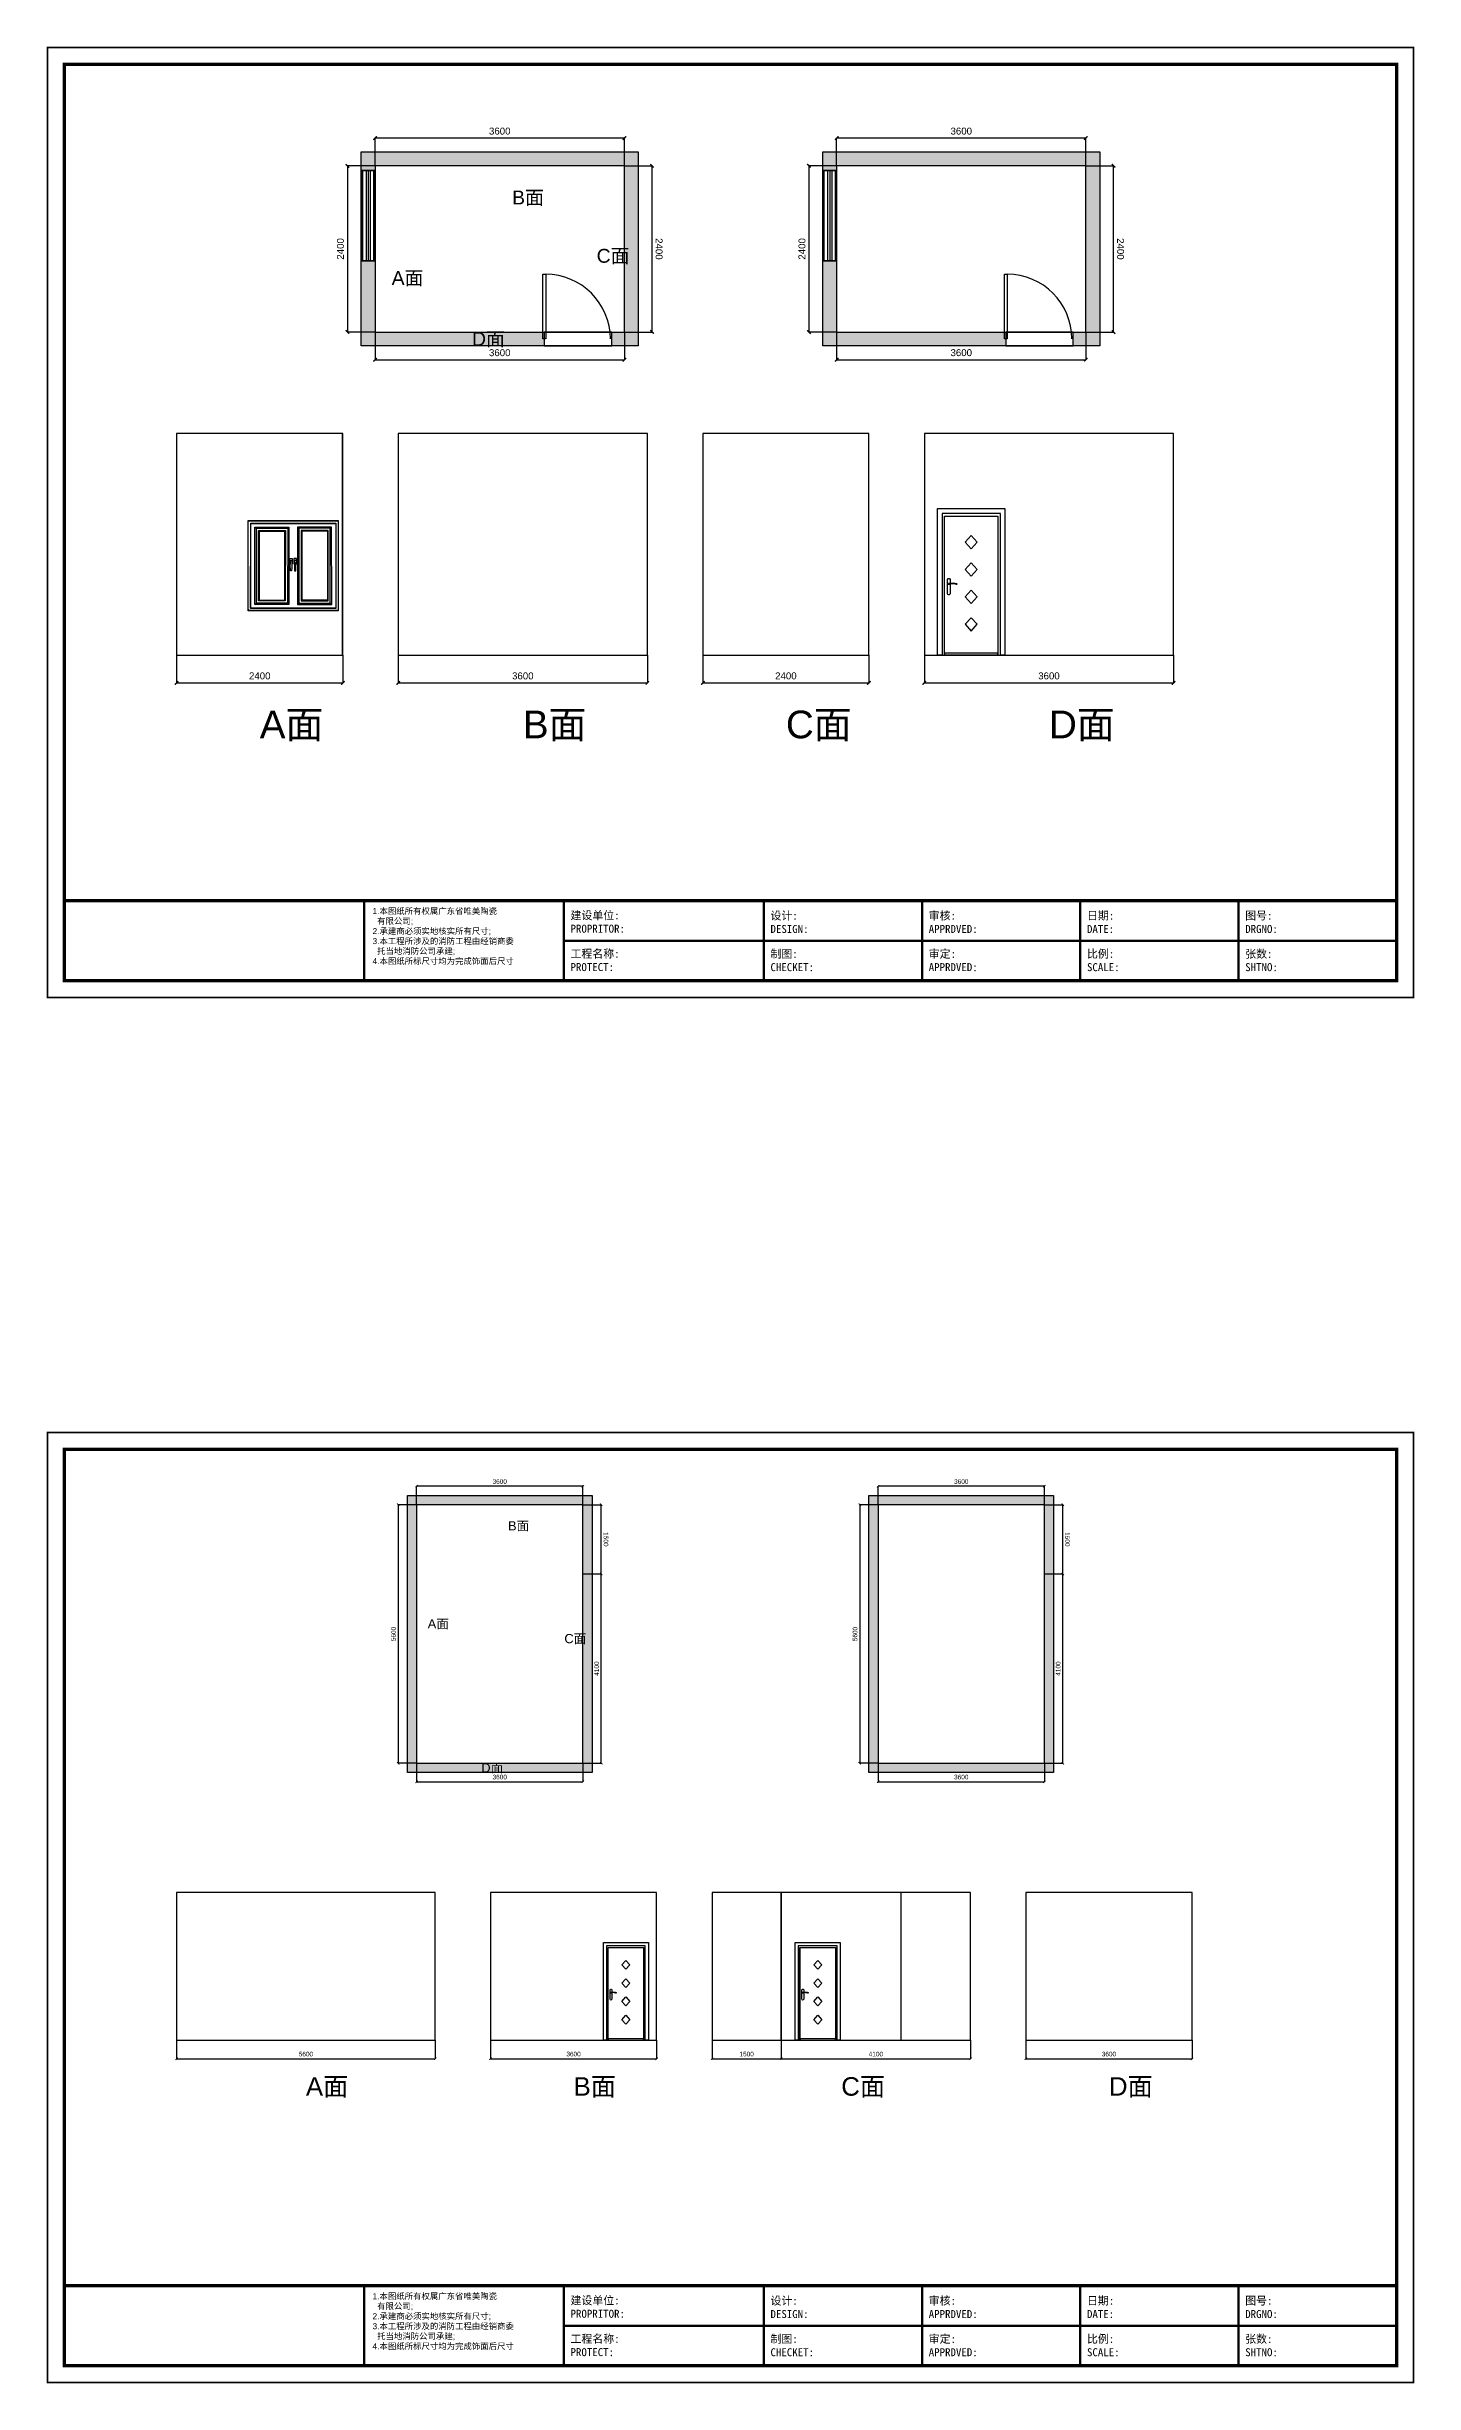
# Model space of a CAD drawing. Header units: inches. Extents: x -9450 to 207408, y -100115 to 6682.
# Drawn here: x -7408 to 7408, y -70115 to -44811 of the extents above; entities that cross this region are included whole.
import ezdxf

# ---------------------------------------------------------------- set-up
doc = ezdxf.new("R2010")
doc.units = ezdxf.units.IN
doc.header["$MEASUREMENT"] = 0
for name, color, linetype in [('A.     05 建筑窗', 5, 'Continuous'), ('hole', 5, 'Continuous'), ('LAYER2', 2, 'Continuous'), ('tag', 1, 'Continuous'), ('字体及标识', 7, 'Continuous')]:
    doc.layers.add(name, color=color, linetype=linetype)
doc.layers.add('图纸外框', color=7, linetype='Continuous', lineweight=80)
doc.styles.get("Standard").update_dxf_attribs({"font": 'arial.ttf'})
doc.dimstyles.new('DimStyle', dxfattribs={"dimtxt": 100, "dimasz": 50, "dimexe": 0.18, "dimexo": 0.0625, "dimgap": 50, "dimtad": 1, "dimdec": 0, "dimzin": 0, "dimdsep": 46, "dimtxsty": 'Standard', "dimblk": 'ARCHTICK', "dimcen": 0.09, "dimadec": 0, "dimazin": 0, "dimtfac": 1, "dimtdec": 4, "dimtofl": 0, "dimtmove": 0, "dimatfit": 3, "dimfxl": 1, "dimtolj": 1, "dimtzin": 0, "dimarcsym": 0})

# ---------------------------------------------------------------- blocks, each defined once
blk = doc.blocks.new('图框658')
at = {"color": 0}
for p, q in [((-3849, -8782), (-3849, -9622)), ((-1749, -8782), (-1749, -9622)), ((350, -8782), (350, -9622)), ((2012, -8782), (2012, -9622)), ((3674, -8782), (3674, -9622)), ((5336, -8782), (5336, -9622)), ((-1749, -9202), (6998, -9202))]:
    blk.add_line(p, q, dxfattribs=at)
for points in [[(-7173, 175, 17.5, 17.5, 0), (-7173, -9797, 17.5, 17.5, 0), (7173, -9797, 17.5, 17.5, 0), (7173, 175, 17.5, 17.5, 0)], [(-6998, 0, 35, 35, 0), (-6998, -9622, 35, 35, 0), (6998, -9622, 35, 35, 0), (6998, 0, 35, 35, 0)]]:
    blk.add_lwpolyline(points, format="xyseb", close=True, dxfattribs=at)
blk.add_lwpolyline([(-6998, -8782, 35, 35, 0), (6998, -8782, 35, 35, 0)], format="xyseb", dxfattribs=at)
at = {"color": 0, "char_height": 84, "width": 3278.69, "attachment_point": 1}
for s, insert in [('\\fsimsun|b0|i0|c134|p2;\\H1x;建设单位:\\PPROPRITOR:', (-1680, -8894)), ('\\fsimsun|b0|i0|c134|p2;设计:  \\PDESIGN:', (420, -8897)), ('{\\fSimSun|b0|i0|c134|p2;审核:\\PAPPRDVED:}', (2082, -8897)), ('\\fsimsun|b0|i0|c134|p2;日期: \\PDATE:', (3744, -8897)), ('\\fsimsun|b0|i0|c134|p2;图号:  \\PDRGNO:', (5406, -8897)), ('\\fsimsun|b0|i0|c134|p2;工程名称:\\PPROTECT:', (-1680, -9297)), ('\\fsimsun|b0|i0|c134|p2;制图:  \\PCHECKET:', (420, -9298)), ('{\\fSimSun|b0|i0|c134|p2;审定:\\PAPPRDVED:}', (2082, -9298)), ('{\\fSimSun|b0|i0|c134|p2;比例:\\PSCALE:}', (3744, -9298)), ('{\\fSimSun|b0|i0|c134|p2;张数:\\PSHTNO:}', (5406, -9298))]:
    blk.add_mtext(s, dxfattribs=dict(at, insert=insert))
at = {"layer": '字体及标识', "color": 255, "insert": (-3760, -8860), "char_height": 63, "width": 2000, "attachment_point": 1}
blk.add_mtext('1.本图纸所有权属广东省唯美陶瓷^J  有限公司;^J2.承建商必须实地核实所有尺寸;^J3.本工程所涉及的消防工程由经销商委^J  托当地消防公司承建;^J4.本图纸所标尺寸均为完成饰面后尺寸', dxfattribs=at)
blk = doc.blocks.new('单图框')
at = {"layer": '图纸外框', "color": 7, "xscale": 0.10314960629921, "yscale": 0.10314960629921, "zscale": 0.03937007874016}
blk.add_blockref('图框658', (0, 0), dxfattribs=at)
blk = doc.blocks.new('_ArchTick')
at = {"color": 0, "linetype": 'ByBlock'}
blk.add_lwpolyline([(-0.5, -0.5, 0.4, 0.4, 0), (0.5, 0.5, 0.4, 0.4, 0)], format="xyseb", dxfattribs=at)
blk = doc.blocks.new('*D273')
at = {"color": 0, "linetype": 'ByBlock', "lineweight": -2}
for p, q in [((-1800, -1200.0625), (-1800, -1600.18)), ((1800, -1200.0625), (1800, -1600.18)), ((-1800, -1600), (1800, -1600))]:
    blk.add_line(p, q, dxfattribs=at)
at = {"layer": 'Defpoints'}
for p in [(-1800, -1200), (1800, -1200), (1800, -1600)]:
    blk.add_point(p, dxfattribs=at)
at = {"color": 0, "lineweight": -2, "xscale": 50, "yscale": 50, "zscale": 50, "rotation": 180}
blk.add_blockref('_ArchTick', (-1800, -1600), dxfattribs=at)
at = {"color": 0, "lineweight": -2, "xscale": 50, "yscale": 50, "zscale": 50}
blk.add_blockref('_ArchTick', (1800, -1600), dxfattribs=at)
at = {"color": 0, "insert": (0, -1550), "char_height": 100, "attachment_point": 8}
blk.add_mtext('3600', dxfattribs=at)
blk = doc.blocks.new('*D274')
at = {"color": 0, "linetype": 'ByBlock', "lineweight": -2}
for p, q in [((1800.0625, 1200), (2200.18, 1200)), ((2200, -1200), (2200, 1200)), ((1800.0625, -1200), (2200.18, -1200))]:
    blk.add_line(p, q, dxfattribs=at)
at = {"layer": 'Defpoints'}
for p in [(1800, 1200), (2200, 1200), (1800, -1200)]:
    blk.add_point(p, dxfattribs=at)
at = {"color": 0, "lineweight": -2, "xscale": 50, "yscale": 50, "zscale": 50}
for p, rotation in [((2200, 1200), 90.0000000000001), ((2200, -1200), 270)]:
    blk.add_blockref('_ArchTick', p, dxfattribs=dict(at, rotation=rotation))
at = {"color": 0, "insert": (2250, 0), "char_height": 100, "attachment_point": 8, "rotation": 270}
blk.add_mtext('2400', dxfattribs=at)
blk = doc.blocks.new('*D275')
at = {"color": 0, "linetype": 'ByBlock', "lineweight": -2}
for p, q in [((-1800, 1200.0625), (-1800, 1600.18)), ((1800, 1600), (-1800, 1600)), ((1800, 1200.0625), (1800, 1600.18))]:
    blk.add_line(p, q, dxfattribs=at)
at = {"layer": 'Defpoints'}
for p in [(-1800, 1600), (-1800, 1200), (1800, 1200)]:
    blk.add_point(p, dxfattribs=at)
at = {"color": 0, "lineweight": -2, "xscale": 50, "yscale": 50, "zscale": 50, "rotation": 180}
blk.add_blockref('_ArchTick', (-1800, 1600), dxfattribs=at)
at = {"color": 0, "lineweight": -2, "xscale": 50, "yscale": 50, "zscale": 50}
blk.add_blockref('_ArchTick', (1800, 1600), dxfattribs=at)
at = {"color": 0, "insert": (0, 1650), "char_height": 100, "attachment_point": 8}
blk.add_mtext('3600', dxfattribs=at)
blk = doc.blocks.new('*D276')
at = {"color": 0, "linetype": 'ByBlock', "lineweight": -2}
for p, q in [((-1800.0625, 1200), (-2200.18, 1200)), ((-2200, 1200), (-2200, -1200)), ((-1800.0625, -1200), (-2200.18, -1200))]:
    blk.add_line(p, q, dxfattribs=at)
at = {"layer": 'Defpoints'}
for p in [(-1800, 1200), (-2200, -1200), (-1800, -1200)]:
    blk.add_point(p, dxfattribs=at)
at = {"color": 0, "lineweight": -2, "xscale": 50, "yscale": 50, "zscale": 50}
for p, rotation in [((-2200, 1200), 89.9999999999999), ((-2200, -1200), 270)]:
    blk.add_blockref('_ArchTick', p, dxfattribs=dict(at, rotation=rotation))
at = {"color": 0, "insert": (-2250, 0), "char_height": 100, "attachment_point": 8, "rotation": 90}
blk.add_mtext('2400', dxfattribs=at)
blk = doc.blocks.new('窗户')
at = {"color": 5}
for p, q in [((-600, 28), (600, 28)), ((-600, -28), (600, -28))]:
    blk.add_line(p, q, dxfattribs=at)
blk.add_lwpolyline([(-600, 72), (600, 72), (600, -72), (-600, -72)], close=True, dxfattribs=at)
at = {"layer": 'A.     05 建筑窗'}
blk.add_line((-600, 0), (600, 0), dxfattribs=at)
blk = doc.blocks.new('单开门')
at = {"layer": 'LAYER2'}
for p, q in [((-380, 0), (-380, 700)), ((-380, 700), (-350, 700)), ((-350, 700), (-350, 0)), ((-350, 0), (-380, 0))]:
    blk.add_line(p, q, dxfattribs=at)
blk.add_arc((-350, 0), 700, 0, 90, dxfattribs=at)
blk = doc.blocks.new('房间3墙面方向标识')
at = {"layer": 'tag', "char_height": 200, "attachment_point": 1}
for s, insert in [('B面', (179, 842)), ('C面', (1400, 0)), ('A面', (-1561, -320)), ('D面', (-400, -1200))]:
    blk.add_mtext(s, dxfattribs=dict(at, insert=insert))
blk = doc.blocks.new('*D281')
at = {"color": 0, "linetype": 'ByBlock', "lineweight": -2}
for p, q in [((0, -0.0625), (0, -400.18)), ((2400, -0.0625), (2400, -400.18)), ((0, -400), (2400, -400))]:
    blk.add_line(p, q, dxfattribs=at)
at = {"layer": 'Defpoints'}
for p in [(0, 0), (2400, 0), (2400, -400)]:
    blk.add_point(p, dxfattribs=at)
at = {"color": 0, "lineweight": -2, "xscale": 50, "yscale": 50, "zscale": 50, "rotation": 180}
blk.add_blockref('_ArchTick', (0, -400), dxfattribs=at)
at = {"color": 0, "lineweight": -2, "xscale": 50, "yscale": 50, "zscale": 50}
blk.add_blockref('_ArchTick', (2400, -400), dxfattribs=at)
at = {"color": 0, "insert": (1200, -350), "char_height": 100, "attachment_point": 8}
blk.add_mtext('2400', dxfattribs=at)
blk = doc.blocks.new('窗前视')
at = {"linetype": 'ByBlock'}
for p, q in [((-1.488, 3.097), (-1.482, 3.103)), ((-1.488, 0.013), (-1.488, 3.097)), ((-1.482, 3.103), (1.482, 3.103)), ((-1.482, 3.087), (-1.472, 3.1)), ((-1.482, 0.113), (-1.482, 3.087)), ((-1.472, 3.1), (1.472, 3.097)), ((1.472, 3.097), (1.482, 3.087)), ((1.482, 3.087), (1.481, 0.007)), ((1.482, 3.103), (1.488, 3.097)), ((1.488, 3.097), (1.485, 0.003)), ((-1.405, 0.093), (-1.402, 3.007)), ((-1.402, 3.007), (-1.395, 3.017)), ((-1.398, 3.003), (-1.392, 3.01)), ((-1.398, 0.097), (-1.398, 3.003)), ((-1.395, 3.017), (1.402, 3.017)), ((-1.392, 3.01), (-1.332, 3.01)), ((-1.332, 3.01), (1.398, 3.01)), ((-1.265, 0.22), (-1.262, 2.883)), ((-1.262, 2.883), (-0.142, 2.883)), ((-1.262, 2.883), (-1.212, 2.84)), ((-1.212, 2.84), (-0.178, 2.84)), ((-1.208, 0.263), (-1.212, 2.84)), ((-1.148, 0.343), (-1.145, 2.76)), ((-1.145, 2.76), (-0.258, 2.76)), ((-1.145, 2.76), (-1.125, 2.737)), ((-1.125, 2.737), (-0.282, 2.737)), ((-1.125, 2.737), (-1.125, 0.363)), ((-0.282, 2.737), (-0.282, 0.363)), ((-0.258, 2.76), (-0.262, 0.34)), ((-0.178, 2.84), (-0.182, 0.263)), ((-0.142, 2.883), (-0.178, 2.84)), ((-0.142, 2.883), (-0.142, 0.217)), ((1.268, 2.883), (0.148, 2.883)), ((0.148, 2.883), (0.148, 0.217)), ((0.148, 2.883), (0.185, 2.84)), ((1.218, 2.84), (0.185, 2.84)), ((0.185, 2.84), (0.188, 0.263)), ((1.152, 2.76), (0.265, 2.76)), ((0.265, 2.76), (0.268, 0.34)), ((1.132, 2.737), (0.288, 2.737)), ((0.288, 2.737), (0.288, 0.363)), ((1.152, 2.76), (1.132, 2.737)), ((1.132, 2.737), (1.132, 0.363)), ((1.155, 0.343), (1.152, 2.76)), ((1.215, 0.263), (1.218, 2.84)), ((1.268, 2.883), (1.218, 2.84)), ((1.272, 0.22), (1.268, 2.883)), ((1.398, 3.01), (1.405, 3.003)), ((1.402, 3.017), (1.408, 3.01)), ((1.405, 3.003), (1.402, 0.097)), ((1.408, 3.01), (1.408, 0.093)), ((-0.112, 1.797), (-0.108, 1.8)), ((-0.112, 1.61), (-0.112, 1.797)), ((-0.098, 1.603), (-0.112, 1.61)), ((-0.098, 1.61), (-0.112, 1.61)), ((-0.108, 1.8), (-0.038, 1.8)), ((-0.102, 1.727), (-0.092, 1.737)), ((-0.102, 1.727), (-0.098, 1.61)), ((-0.092, 1.373), (-0.098, 1.603)), ((-0.092, 1.737), (-0.055, 1.737)), ((-0.055, 1.737), (-0.042, 1.723)), ((-0.042, 1.723), (-0.048, 1.643)), ((-0.048, 1.643), (-0.048, 1.61)), ((-0.035, 1.61), (-0.048, 1.6)), ((-0.048, 1.61), (-0.035, 1.61)), ((-0.048, 1.6), (-0.048, 1.483)), ((-0.038, 1.8), (-0.032, 1.79)), ((-0.032, 1.633), (-0.035, 1.61)), ((-0.032, 1.79), (-0.032, 1.633)), ((0.032, 1.8), (0.025, 1.79)), ((0.025, 1.79), (0.025, 1.633)), ((0.025, 1.633), (0.028, 1.61)), ((0.028, 1.61), (0.042, 1.6)), ((0.042, 1.61), (0.028, 1.61)), ((0.102, 1.8), (0.032, 1.8)), ((0.048, 1.737), (0.035, 1.723)), ((0.035, 1.723), (0.042, 1.643)), ((0.042, 1.643), (0.042, 1.61)), ((0.042, 1.6), (0.042, 1.483)), ((0.085, 1.737), (0.048, 1.737)), ((0.095, 1.727), (0.085, 1.737)), ((0.085, 1.373), (0.092, 1.603)), ((0.095, 1.727), (0.092, 1.61)), ((0.092, 1.603), (0.105, 1.61)), ((0.092, 1.61), (0.105, 1.61)), ((0.105, 1.797), (0.102, 1.8)), ((0.105, 1.61), (0.105, 1.797)), ((-0.055, 1.373), (-0.092, 1.373)), ((-0.048, 1.483), (-0.055, 1.387)), ((-0.055, 1.387), (-0.055, 1.373)), ((0.042, 1.483), (0.048, 1.387)), ((0.048, 1.387), (0.048, 1.373)), ((0.048, 1.373), (0.085, 1.373)), ((-1.485, 0), (-1.488, 0.013)), ((-1.479, 0.019), (-1.482, 0.113)), ((-1.472, 0.007), (-1.479, 0.019)), ((1.472, 0.007), (-1.472, 0.007)), ((-1.395, 0.083), (-1.405, 0.093)), ((-1.392, 0.09), (-1.398, 0.097)), ((1.402, 0.087), (-1.395, 0.083)), ((1.395, 0.09), (-1.392, 0.09)), ((-1.265, 0.22), (-1.208, 0.263)), ((-0.142, 0.217), (-1.265, 0.22)), ((-0.182, 0.263), (-1.208, 0.263)), ((-1.148, 0.343), (-1.125, 0.363)), ((-0.262, 0.34), (-1.148, 0.343)), ((-1.125, 0.363), (-0.282, 0.363)), ((-0.262, 0.34), (-0.282, 0.363)), ((-0.142, 0.217), (-0.182, 0.263)), ((0.148, 0.217), (0.188, 0.263)), ((0.148, 0.217), (1.272, 0.22)), ((0.188, 0.263), (1.215, 0.263)), ((0.268, 0.34), (0.288, 0.363)), ((0.268, 0.34), (1.155, 0.343)), ((1.132, 0.363), (0.288, 0.363)), ((1.155, 0.343), (1.132, 0.363)), ((1.272, 0.22), (1.215, 0.263)), ((1.402, 0.097), (1.395, 0.09)), ((1.408, 0.093), (1.402, 0.087)), ((1.481, 0.007), (1.472, 0.007)), ((1.485, 0.003), (1.475, 0)), ((1.475, 0), (-1.485, 0))]:
    blk.add_line(p, q, dxfattribs=at)
blk = doc.blocks.new('房间3墙面整体铺贴方案3')
blk.add_lwpolyline([(0, -3200), (2396, -3200), (2396, 0), (0, 0)], close=True)
at = {"layer": 'hole', "xscale": 437.851949012881, "yscale": 419.871298295363}
blk.add_blockref('窗前视', (1683, -2560), dxfattribs=at)
blk = doc.blocks.new('*D285')
at = {"color": 0, "linetype": 'ByBlock', "lineweight": -2}
for p, q in [((0, -0.0625), (0, -400.18)), ((3600, -0.0625), (3600, -400.18)), ((0, -400), (3600, -400))]:
    blk.add_line(p, q, dxfattribs=at)
at = {"layer": 'Defpoints'}
for p in [(0, 0), (3600, 0), (3600, -400)]:
    blk.add_point(p, dxfattribs=at)
at = {"color": 0, "lineweight": -2, "xscale": 50, "yscale": 50, "zscale": 50, "rotation": 180}
blk.add_blockref('_ArchTick', (0, -400), dxfattribs=at)
at = {"color": 0, "lineweight": -2, "xscale": 50, "yscale": 50, "zscale": 50}
blk.add_blockref('_ArchTick', (3600, -400), dxfattribs=at)
at = {"color": 0, "insert": (1800, -350), "char_height": 100, "attachment_point": 8}
blk.add_mtext('3600', dxfattribs=at)
blk = doc.blocks.new('房间3墙面整体铺贴方案2')
blk.add_lwpolyline([(0, -3200), (3600, -3200), (3600, 0), (0, 0)], close=True)
blk = doc.blocks.new('*D288')
at = {"color": 0, "linetype": 'ByBlock', "lineweight": -2}
for p, q in [((0, -0.0625), (0, -400.18)), ((2400, -0.0625), (2400, -400.18)), ((0, -400), (2400, -400))]:
    blk.add_line(p, q, dxfattribs=at)
at = {"layer": 'Defpoints'}
for p in [(0, 0), (2400, 0), (2400, -400)]:
    blk.add_point(p, dxfattribs=at)
at = {"color": 0, "lineweight": -2, "xscale": 50, "yscale": 50, "zscale": 50, "rotation": 180}
blk.add_blockref('_ArchTick', (0, -400), dxfattribs=at)
at = {"color": 0, "lineweight": -2, "xscale": 50, "yscale": 50, "zscale": 50}
blk.add_blockref('_ArchTick', (2400, -400), dxfattribs=at)
at = {"color": 0, "insert": (1200, -350), "char_height": 100, "attachment_point": 8}
blk.add_mtext('2400', dxfattribs=at)
blk = doc.blocks.new('房间3墙面整体铺贴方案1')
blk.add_lwpolyline([(0, -3200), (2400, -3200), (2400, 0), (0, 0)], close=True)
blk = doc.blocks.new('*D291')
at = {"color": 0, "linetype": 'ByBlock', "lineweight": -2}
for p, q in [((0, -0.0625), (0, -400.18)), ((3600, -0.0625), (3600, -400.18)), ((0, -400), (3600, -400))]:
    blk.add_line(p, q, dxfattribs=at)
at = {"layer": 'Defpoints'}
for p in [(0, 0), (3600, 0), (3600, -400)]:
    blk.add_point(p, dxfattribs=at)
at = {"color": 0, "lineweight": -2, "xscale": 50, "yscale": 50, "zscale": 50, "rotation": 180}
blk.add_blockref('_ArchTick', (0, -400), dxfattribs=at)
at = {"color": 0, "lineweight": -2, "xscale": 50, "yscale": 50, "zscale": 50}
blk.add_blockref('_ArchTick', (3600, -400), dxfattribs=at)
at = {"color": 0, "insert": (1800, -350), "char_height": 100, "attachment_point": 8}
blk.add_mtext('3600', dxfattribs=at)
blk = doc.blocks.new('门前视')
at = {"linetype": 'ByBlock'}
for p, q in [((-1.243, 4.917), (1.243, 4.917)), ((-1.243, 0), (-1.243, 4.917)), ((1.076, 4.75), (-1.077, 4.75)), ((-1.077, 4.75), (-1.077, 0)), ((1.076, 0), (1.076, 4.75)), ((1.243, 4.917), (1.243, 0)), ((-0.987, 0), (-0.987, 4.66)), ((-0.987, 4.66), (0.983, 4.66)), ((-0.979, 0.067), (-0.979, 4.654)), ((-0.977, 4.654), (0.976, 4.654)), ((-0.227, 3.79), (-0.003, 4.014)), ((-0.003, 4.014), (0.22, 3.79)), ((0.976, 4.654), (0.976, 0.067)), ((0.983, 4.66), (0.983, 0)), ((-0.227, 3.79), (-0.003, 3.567)), ((-0.003, 3.567), (0.22, 3.79)), ((-0.873, 2.54), (-0.853, 2.567)), ((-0.873, 2.057), (-0.873, 2.54)), ((-0.853, 2.567), (-0.837, 2.574)), ((-0.853, 2.39), (-0.84, 2.41)), ((-0.847, 2.374), (-0.853, 2.39)), ((-0.827, 2.364), (-0.847, 2.374)), ((-0.84, 2.41), (-0.8, 2.417)), ((-0.837, 2.574), (-0.817, 2.574)), ((-0.813, 2.37), (-0.827, 2.364)), ((-0.817, 2.574), (-0.8, 2.567)), ((-0.773, 2.384), (-0.813, 2.37)), ((-0.8, 2.567), (-0.78, 2.537)), ((-0.8, 2.417), (-0.666, 2.42)), ((-0.78, 2.537), (-0.78, 2.06)), ((-0.713, 2.394), (-0.773, 2.384)), ((-0.653, 2.392), (-0.713, 2.394)), ((-0.666, 2.42), (-0.587, 2.41)), ((-0.593, 2.39), (-0.653, 2.392)), ((-0.567, 2.384), (-0.593, 2.39)), ((-0.587, 2.41), (-0.537, 2.397)), ((-0.55, 2.37), (-0.567, 2.384)), ((-0.54, 2.37), (-0.55, 2.37)), ((-0.533, 2.377), (-0.54, 2.37)), ((-0.537, 2.397), (-0.531, 2.389)), ((-0.531, 2.389), (-0.533, 2.377)), ((-0.227, 2.87), (-0.003, 3.094)), ((-0.227, 2.87), (-0.003, 2.647)), ((-0.003, 3.094), (0.22, 2.87)), ((-0.003, 2.647), (0.22, 2.87)), ((-0.857, 2.03), (-0.873, 2.057)), ((-0.837, 2.02), (-0.857, 2.03)), ((-0.807, 2.027), (-0.837, 2.02)), ((-0.787, 2.044), (-0.807, 2.027)), ((-0.78, 2.06), (-0.787, 2.044)), ((-0.227, 1.954), (-0.003, 2.177)), ((-0.227, 1.954), (-0.003, 1.73)), ((-0.003, 2.177), (0.22, 1.954)), ((-0.003, 1.73), (0.22, 1.954)), ((-0.223, 1.034), (0, 1.257)), ((-0.223, 1.034), (0, 0.81)), ((0, 1.257), (0.223, 1.034)), ((0, 0.81), (0.223, 1.034)), ((-1.077, 0), (-1.243, 0)), ((-1.077, 0), (-0.987, 0)), ((-0.987, 0), (-0.979, 0.01)), ((-0.973, 0.067), (-0.979, 0.067)), ((-0.979, 0.067), (-0.979, 0.01)), ((-0.979, 0.01), (0.976, 0.01)), ((0.976, 0.067), (-0.973, 0.067)), ((0.976, 0.01), (0.976, 0.067)), ((0.983, 0), (0.976, 0.01)), ((0.983, 0), (1.076, 0)), ((1.243, 0), (1.076, 0))]:
    blk.add_line(p, q, dxfattribs=at)
blk = doc.blocks.new('房间3墙面整体铺贴方案0')
blk.add_lwpolyline([(0, -3200), (3600, -3200), (3600, 0), (0, 0)], close=True)
at = {"layer": 'hole', "xscale": 391.657766697495, "yscale": 430.948505186089}
blk.add_blockref('门前视', (677, -3200), dxfattribs=at)
blk = doc.blocks.new('*D307')
at = {"color": 0, "linetype": 'ByBlock', "lineweight": -2}
for p, q in [((-1800, -2800.0625), (-1800, -3200.18)), ((1800, -2800.0625), (1800, -3200.18)), ((-1800, -3200), (1800, -3200))]:
    blk.add_line(p, q, dxfattribs=at)
at = {"layer": 'Defpoints'}
for p in [(-1800, -2800), (1800, -2800), (1800, -3200)]:
    blk.add_point(p, dxfattribs=at)
at = {"color": 0, "lineweight": -2, "xscale": 50, "yscale": 50, "zscale": 50, "rotation": 180}
blk.add_blockref('_ArchTick', (-1800, -3200), dxfattribs=at)
at = {"color": 0, "lineweight": -2, "xscale": 50, "yscale": 50, "zscale": 50}
blk.add_blockref('_ArchTick', (1800, -3200), dxfattribs=at)
at = {"color": 0, "insert": (0, -3150), "char_height": 100, "attachment_point": 8}
blk.add_mtext('3600', dxfattribs=at)
blk = doc.blocks.new('*D308')
at = {"color": 0, "linetype": 'ByBlock', "lineweight": -2}
for p, q in [((1800.0625, 1300), (2200.18, 1300)), ((2200, -2800), (2200, 1300)), ((1800.0625, -2800), (2200.18, -2800))]:
    blk.add_line(p, q, dxfattribs=at)
at = {"layer": 'Defpoints'}
for p in [(1800, 1300), (2200, 1300), (1800, -2800)]:
    blk.add_point(p, dxfattribs=at)
at = {"color": 0, "lineweight": -2, "xscale": 50, "yscale": 50, "zscale": 50}
for p, rotation in [((2200, 1300), 90), ((2200, -2800), 270)]:
    blk.add_blockref('_ArchTick', p, dxfattribs=dict(at, rotation=rotation))
at = {"color": 0, "insert": (2150, -750), "char_height": 100, "attachment_point": 8, "rotation": 90}
blk.add_mtext('4100', dxfattribs=at)
blk = doc.blocks.new('*D309')
at = {"color": 0, "linetype": 'ByBlock', "lineweight": -2}
for p, q in [((1800.0625, 2800), (2200.18, 2800)), ((2200, 1300), (2200, 2800)), ((1800.0625, 1300), (2200.18, 1300))]:
    blk.add_line(p, q, dxfattribs=at)
at = {"layer": 'Defpoints'}
for p in [(1800, 2800), (2200, 2800), (1800, 1300)]:
    blk.add_point(p, dxfattribs=at)
at = {"color": 0, "lineweight": -2, "xscale": 50, "yscale": 50, "zscale": 50}
for p, rotation in [((2200, 2800), 90.0000000000001), ((2200, 1300), 270)]:
    blk.add_blockref('_ArchTick', p, dxfattribs=dict(at, rotation=rotation))
at = {"color": 0, "insert": (2250, 2050), "char_height": 100, "attachment_point": 8, "rotation": 270}
blk.add_mtext('1500', dxfattribs=at)
blk = doc.blocks.new('*D310')
at = {"color": 0, "linetype": 'ByBlock', "lineweight": -2}
for p, q in [((-1800, 2800.0625), (-1800, 3200.18)), ((1800, 3200), (-1800, 3200)), ((1800, 2800.0625), (1800, 3200.18))]:
    blk.add_line(p, q, dxfattribs=at)
at = {"layer": 'Defpoints'}
for p in [(-1800, 3200), (-1800, 2800), (1800, 2800)]:
    blk.add_point(p, dxfattribs=at)
at = {"color": 0, "lineweight": -2, "xscale": 50, "yscale": 50, "zscale": 50, "rotation": 180}
blk.add_blockref('_ArchTick', (-1800, 3200), dxfattribs=at)
at = {"color": 0, "lineweight": -2, "xscale": 50, "yscale": 50, "zscale": 50}
blk.add_blockref('_ArchTick', (1800, 3200), dxfattribs=at)
at = {"color": 0, "insert": (0, 3250), "char_height": 100, "attachment_point": 8}
blk.add_mtext('3600', dxfattribs=at)
blk = doc.blocks.new('*D311')
at = {"color": 0, "linetype": 'ByBlock', "lineweight": -2}
for p, q in [((-1800.0625, 2800), (-2200.18, 2800)), ((-2200, 2800), (-2200, -2800)), ((-1800.0625, -2800), (-2200.18, -2800))]:
    blk.add_line(p, q, dxfattribs=at)
at = {"layer": 'Defpoints'}
for p in [(-1800, 2800), (-2200, -2800), (-1800, -2800)]:
    blk.add_point(p, dxfattribs=at)
at = {"color": 0, "lineweight": -2, "xscale": 50, "yscale": 50, "zscale": 50}
for p, rotation in [((-2200, 2800), 90), ((-2200, -2800), 270)]:
    blk.add_blockref('_ArchTick', p, dxfattribs=dict(at, rotation=rotation))
at = {"color": 0, "insert": (-2250, 0), "char_height": 100, "attachment_point": 8, "rotation": 90}
blk.add_mtext('5600', dxfattribs=at)
blk = doc.blocks.new('房间4墙面方向标识')
at = {"layer": 'tag', "char_height": 200, "attachment_point": 1}
for s, insert in [('B面', (179, 2442)), ('A面', (-1561, 320)), ('C面', (1400, 0)), ('D面', (-400, -2800))]:
    blk.add_mtext(s, dxfattribs=dict(at, insert=insert))
blk = doc.blocks.new('*D316')
at = {"color": 0, "linetype": 'ByBlock', "lineweight": -2}
for p, q in [((0, -0.0625), (0, -400.18)), ((0, -400), (5600, -400)), ((5600, -0.0625), (5600, -400.18))]:
    blk.add_line(p, q, dxfattribs=at)
at = {"layer": 'Defpoints'}
for p in [(0, 0), (5600, 0), (5600, -400)]:
    blk.add_point(p, dxfattribs=at)
at = {"color": 0, "lineweight": -2, "xscale": 50, "yscale": 50, "zscale": 50, "rotation": 180}
blk.add_blockref('_ArchTick', (0, -400), dxfattribs=at)
at = {"color": 0, "lineweight": -2, "xscale": 50, "yscale": 50, "zscale": 50}
blk.add_blockref('_ArchTick', (5600, -400), dxfattribs=at)
at = {"color": 0, "insert": (2800, -350), "char_height": 100, "attachment_point": 8}
blk.add_mtext('5600', dxfattribs=at)
blk = doc.blocks.new('房间4墙面整体铺贴方案4')
blk.add_lwpolyline([(0, -3200), (5600, -3200), (5600, 0), (0, 0)], close=True)
blk = doc.blocks.new('*D319')
at = {"color": 0, "linetype": 'ByBlock', "lineweight": -2}
for p, q in [((0, -0.0625), (0, -400.18)), ((0, -400), (3600, -400)), ((3600, -0.0625), (3600, -400.18))]:
    blk.add_line(p, q, dxfattribs=at)
at = {"layer": 'Defpoints'}
for p in [(0, 0), (3600, 0), (3600, -400)]:
    blk.add_point(p, dxfattribs=at)
at = {"color": 0, "lineweight": -2, "xscale": 50, "yscale": 50, "zscale": 50, "rotation": 180}
blk.add_blockref('_ArchTick', (0, -400), dxfattribs=at)
at = {"color": 0, "lineweight": -2, "xscale": 50, "yscale": 50, "zscale": 50}
blk.add_blockref('_ArchTick', (3600, -400), dxfattribs=at)
at = {"color": 0, "insert": (1800, -350), "char_height": 100, "attachment_point": 8}
blk.add_mtext('3600', dxfattribs=at)
blk = doc.blocks.new('房间4墙面整体铺贴方案3')
blk.add_lwpolyline([(0, -3200), (3600, -3200), (3600, 0), (0, 0)], close=True)
at = {"layer": 'hole', "xscale": 391.657766697495, "yscale": 430.948505186089}
blk.add_blockref('门前视', (2933, -3200), dxfattribs=at)
blk = doc.blocks.new('*D323')
at = {"color": 0, "linetype": 'ByBlock', "lineweight": -2}
for p, q in [((0, -0.0625), (0, -400.18)), ((0, -400), (1500, -400)), ((1500, -0.0625), (1500, -400.18))]:
    blk.add_line(p, q, dxfattribs=at)
at = {"layer": 'Defpoints'}
for p in [(0, 0), (1500, 0), (1500, -400)]:
    blk.add_point(p, dxfattribs=at)
at = {"color": 0, "lineweight": -2, "xscale": 50, "yscale": 50, "zscale": 50, "rotation": 180}
blk.add_blockref('_ArchTick', (0, -400), dxfattribs=at)
at = {"color": 0, "lineweight": -2, "xscale": 50, "yscale": 50, "zscale": 50}
blk.add_blockref('_ArchTick', (1500, -400), dxfattribs=at)
at = {"color": 0, "insert": (750, -350), "char_height": 100, "attachment_point": 8}
blk.add_mtext('1500', dxfattribs=at)
blk = doc.blocks.new('*D324')
at = {"color": 0, "linetype": 'ByBlock', "lineweight": -2}
for p, q in [((1500, -0.0625), (1500, -400.18)), ((1500, -400), (5600, -400)), ((5600, -0.0625), (5600, -400.18))]:
    blk.add_line(p, q, dxfattribs=at)
at = {"layer": 'Defpoints'}
for p in [(1500, 0), (5600, 0), (5600, -400)]:
    blk.add_point(p, dxfattribs=at)
at = {"color": 0, "lineweight": -2, "xscale": 50, "yscale": 50, "zscale": 50, "rotation": 180}
blk.add_blockref('_ArchTick', (1500, -400), dxfattribs=at)
at = {"color": 0, "lineweight": -2, "xscale": 50, "yscale": 50, "zscale": 50}
blk.add_blockref('_ArchTick', (5600, -400), dxfattribs=at)
at = {"color": 0, "insert": (3550, -350), "char_height": 100, "attachment_point": 8}
blk.add_mtext('4100', dxfattribs=at)
blk = doc.blocks.new('房间4墙面整体铺贴方案1')
blk.add_lwpolyline([(0, -3200), (4096, -3200), (4096, 0), (0, 0)], close=True)
at = {"layer": 'hole', "xscale": 391.657766697495, "yscale": 430.948505186089}
blk.add_blockref('门前视', (2291, -3200), dxfattribs=at)
blk = doc.blocks.new('*D328')
at = {"color": 0, "linetype": 'ByBlock', "lineweight": -2}
for p, q in [((0, -0.0625), (0, -400.18)), ((0, -400), (3600, -400)), ((3600, -0.0625), (3600, -400.18))]:
    blk.add_line(p, q, dxfattribs=at)
at = {"layer": 'Defpoints'}
for p in [(0, 0), (3600, 0), (3600, -400)]:
    blk.add_point(p, dxfattribs=at)
at = {"color": 0, "lineweight": -2, "xscale": 50, "yscale": 50, "zscale": 50, "rotation": 180}
blk.add_blockref('_ArchTick', (0, -400), dxfattribs=at)
at = {"color": 0, "lineweight": -2, "xscale": 50, "yscale": 50, "zscale": 50}
blk.add_blockref('_ArchTick', (3600, -400), dxfattribs=at)
at = {"color": 0, "insert": (1800, -350), "char_height": 100, "attachment_point": 8}
blk.add_mtext('3600', dxfattribs=at)
blk = doc.blocks.new('房间4墙面整体铺贴方案0')
blk.add_lwpolyline([(0, -3200), (3600, -3200), (3600, 0), (0, 0)], close=True)
blk = doc.blocks.new('房间3墙轮廓20170103101246540')
h = blk.add_hatch(color=9)
h.paths.add_polyline_path([(-1800, -1200), (1800, -1200), (1800, 1200), (-1800, 1200)])
h.paths.add_polyline_path([(-2000, 1400), (2000, 1400), (2000, -1400), (-2000, -1400)])
h.paths.add_polyline_path([(-2000, -170.8), (-1800, -170.8), (-1800, 1131.1), (-2000, 1131.1)])
h.paths.add_polyline_path([(1617.9, -1400), (1617.9, -1200), (643.9, -1200), (643.9, -1400)])
for p, q in [((-2000, 1400), (2000, 1400)), ((-2000, -1400), (-2000, 1400)), ((2000, 1400), (2000, -1400)), ((1800, 1200), (-1800, 1200)), ((-1800, 1200), (-1800, -1200)), ((1800, -1200), (1800, 1200)), ((-1800, -1200), (1800, -1200)), ((2000, -1400), (-2000, -1400))]:
    blk.add_line(p, q)
at = {"layer": 'hole'}
for p, q in [((-1800, 1131.1), (-2000, 1131.1)), ((-2000, 1131.1), (-2000, -170.8)), ((-1800, 1131.1), (-2000, 1131.1)), ((-2000, 1131.1), (-2000, -170.8)), ((-1800, -170.8), (-1800, 1131.1)), ((-1800, -170.8), (-1800, 1131.1)), ((-2000, -170.8), (-1800, -170.8)), ((-2000, -170.8), (-1800, -170.8)), ((1617.9, -1200), (643.9, -1200)), ((643.9, -1200), (643.9, -1400)), ((1617.9, -1200), (643.9, -1200)), ((643.9, -1200), (643.9, -1400)), ((1617.9, -1400), (1617.9, -1200)), ((1617.9, -1400), (1617.9, -1200)), ((643.9, -1400), (1617.9, -1400)), ((643.9, -1400), (1617.9, -1400))]:
    blk.add_line(p, q, dxfattribs=at)
at = {"layer": 'hole', "xscale": 1.08497952845047, "yscale": 1.08497952845047, "zscale": 1.08497952845047, "rotation": 270}
blk.add_blockref('窗户', (-1900, 480.1, 7503.3), dxfattribs=at)
at = {"layer": 'hole', "xscale": 1.33426998500348, "yscale": 1.33426998500348, "zscale": 1.33426998500348}
blk.add_blockref('单开门', (1130.9, -1300, 4472.4), dxfattribs=at)
for base, p1, p2, angle, picture, middle in [((-1800, 1600), (1800, 1200), (-1800, 1200), 180, '*D275', (0, 1600)), ((-2200, -1200), (-1800, 1200), (-1800, -1200), 270, '*D276', (-2200, 0)), ((2200, 1200), (1800, -1200), (1800, 1200), 90, '*D274', (2200, 0))]:
    dim = blk.add_linear_dim(base=base, p1=p1, p2=p2, angle=angle, dimstyle='DimStyle', override={"dimpost": '<>'})
    dim.commit()
    dim.dimension.update_dxf_attribs({"geometry": picture, "text_midpoint": middle})
dim = blk.add_linear_dim(base=(1800, -1600), p1=(-1800, -1200), p2=(1800, -1200), dimstyle='DimStyle', override={"dimpost": '<>'})
dim.commit()
dim.dimension.update_dxf_attribs({"geometry": '*D273', "text_midpoint": (0, -1600)})
blk = doc.blocks.new('房间3墙面3铺贴')
blk.add_lwpolyline([(0, 0), (2400, 0), (2400, 3200), (0, 3200)], close=True)
blk.add_blockref('房间3墙面整体铺贴方案3', (0, 3200, -1))
at = {"layer": 'tag', "insert": (1200, -800), "char_height": 400, "attachment_point": 1}
blk.add_mtext('A面', dxfattribs=at)
dim = blk.add_linear_dim(base=(2400, -400), p1=(0, 0), p2=(2400, 0), dimstyle='DimStyle', override={"dimpost": '<>'})
dim.commit()
dim.dimension.update_dxf_attribs({"geometry": '*D281', "text_midpoint": (1200, -400)})
blk = doc.blocks.new('房间3墙面2铺贴')
blk.add_lwpolyline([(0, 0), (3600, 0), (3600, 3200), (0, 3200)], close=True)
blk.add_blockref('房间3墙面整体铺贴方案2', (0, 3200, -1))
at = {"layer": 'tag', "insert": (1800, -800), "char_height": 400, "attachment_point": 1}
blk.add_mtext('B面', dxfattribs=at)
dim = blk.add_linear_dim(base=(3600, -400), p1=(0, 0), p2=(3600, 0), dimstyle='DimStyle', override={"dimpost": '<>'})
dim.commit()
dim.dimension.update_dxf_attribs({"geometry": '*D285', "text_midpoint": (1800, -400)})
blk = doc.blocks.new('房间3墙面1铺贴')
blk.add_lwpolyline([(0, 0), (2400, 0), (2400, 3200), (0, 3200)], close=True)
blk.add_blockref('房间3墙面整体铺贴方案1', (0, 3200, -1))
at = {"layer": 'tag', "insert": (1200, -800), "char_height": 400, "attachment_point": 1}
blk.add_mtext('C面', dxfattribs=at)
dim = blk.add_linear_dim(base=(2400, -400), p1=(0, 0), p2=(2400, 0), dimstyle='DimStyle', override={"dimpost": '<>'})
dim.commit()
dim.dimension.update_dxf_attribs({"geometry": '*D288', "text_midpoint": (1200, -400)})
blk = doc.blocks.new('房间3墙面0铺贴')
blk.add_lwpolyline([(0, 0), (3600, 0), (3600, 3200), (0, 3200)], close=True)
blk.add_blockref('房间3墙面整体铺贴方案0', (0, 3200, -1))
at = {"layer": 'tag', "insert": (1800, -800), "char_height": 400, "attachment_point": 1}
blk.add_mtext('D面', dxfattribs=at)
dim = blk.add_linear_dim(base=(3600, -400), p1=(0, 0), p2=(3600, 0), dimstyle='DimStyle', override={"dimpost": '<>'})
dim.commit()
dim.dimension.update_dxf_attribs({"geometry": '*D291', "text_midpoint": (1800, -400)})
blk = doc.blocks.new('房间4墙轮廓20170103101246650')
h = blk.add_hatch(color=9)
h.paths.add_polyline_path([(-1800, -2800), (1800, -2800), (1800, 1300), (1800, 2800), (-1800, 2800)])
h.paths.add_polyline_path([(-2000, 3000), (2000, 3000), (2000, 1400), (2000, -3000), (-2000, -3000)])
for p, q in [((-2000, 3000), (2000, 3000)), ((-2000, -3000), (-2000, 3000)), ((1800, 2800), (-1800, 2800)), ((-1800, 2800), (-1800, -2800)), ((1800, 1300), (1800, 2800)), ((2000, 3000), (2000, 1400)), ((1800, -2800), (1800, 1300)), ((2000, 1400), (2000, -3000)), ((2000, -3000), (-2000, -3000)), ((-1800, -2800), (1800, -2800))]:
    blk.add_line(p, q)
for base, p1, p2, angle, picture, middle in [((-1800, 3200), (1800, 2800), (-1800, 2800), 180, '*D310', (0, 3200)), ((-2200, -2800), (-1800, 2800), (-1800, -2800), 270, '*D311', (-2200, 0)), ((2200, 2800), (1800, 1300), (1800, 2800), 90, '*D309', (2200, 2050)), ((2200, 1300), (1800, -2800), (1800, 1300), 90, '*D308', (2200, -750))]:
    dim = blk.add_linear_dim(base=base, p1=p1, p2=p2, angle=angle, dimstyle='DimStyle', override={"dimpost": '<>'})
    dim.commit()
    dim.dimension.update_dxf_attribs({"geometry": picture, "text_midpoint": middle})
dim = blk.add_linear_dim(base=(1800, -3200), p1=(-1800, -2800), p2=(1800, -2800), dimstyle='DimStyle', override={"dimpost": '<>'})
dim.commit()
dim.dimension.update_dxf_attribs({"geometry": '*D307', "text_midpoint": (0, -3200)})
blk = doc.blocks.new('房间4墙面4铺贴')
blk.add_lwpolyline([(0, 0), (5600, 0), (5600, 3200), (0, 3200)], close=True)
blk.add_blockref('房间4墙面整体铺贴方案4', (0, 3200, -1))
at = {"layer": 'tag', "insert": (2800, -800), "char_height": 400, "attachment_point": 1}
blk.add_mtext('A面', dxfattribs=at)
dim = blk.add_linear_dim(base=(5600, -400), p1=(0, 0), p2=(5600, 0), dimstyle='DimStyle', override={"dimpost": '<>'})
dim.commit()
dim.dimension.update_dxf_attribs({"geometry": '*D316', "text_midpoint": (2800, -400)})
blk = doc.blocks.new('房间4墙面3铺贴')
blk.add_lwpolyline([(0, 0), (3600, 0), (3600, 3200), (0, 3200)], close=True)
blk.add_blockref('房间4墙面整体铺贴方案3', (0, 3200, -1))
at = {"layer": 'tag', "insert": (1800, -800), "char_height": 400, "attachment_point": 1}
blk.add_mtext('B面', dxfattribs=at)
dim = blk.add_linear_dim(base=(3600, -400), p1=(0, 0), p2=(3600, 0), dimstyle='DimStyle', override={"dimpost": '<>'})
dim.commit()
dim.dimension.update_dxf_attribs({"geometry": '*D319', "text_midpoint": (1800, -400)})
blk = doc.blocks.new('房间4墙面2铺贴')
for points in [[(0, 0), (1500, 0), (1500, 3200), (0, 3200)], [(1500, 0), (5600, 0), (5600, 3200), (1500, 3200)]]:
    blk.add_lwpolyline(points, close=True)
blk.add_blockref('房间4墙面整体铺贴方案1', (0, 3200, -1))
at = {"layer": 'tag', "insert": (2800, -800), "char_height": 400, "attachment_point": 1}
blk.add_mtext('C面', dxfattribs=at)
for base, p1, p2, picture, middle in [((1500, -400), (0, 0), (1500, 0), '*D323', (750, -400)), ((5600, -400), (1500, 0), (5600, 0), '*D324', (3550, -400))]:
    dim = blk.add_linear_dim(base=base, p1=p1, p2=p2, dimstyle='DimStyle', override={"dimpost": '<>'})
    dim.commit()
    dim.dimension.update_dxf_attribs({"geometry": picture, "text_midpoint": middle})
blk = doc.blocks.new('房间4墙面0铺贴')
blk.add_lwpolyline([(0, 0), (3600, 0), (3600, 3200), (0, 3200)], close=True)
blk.add_blockref('房间4墙面整体铺贴方案0', (0, 3200, -1))
at = {"layer": 'tag', "insert": (1800, -800), "char_height": 400, "attachment_point": 1}
blk.add_mtext('D面', dxfattribs=at)
dim = blk.add_linear_dim(base=(3600, -400), p1=(0, 0), p2=(3600, 0), dimstyle='DimStyle', override={"dimpost": '<>'})
dim.commit()
dim.dimension.update_dxf_attribs({"geometry": '*D328', "text_midpoint": (1800, -400)})

msp = doc.modelspace()

# ---------------------------------------------------------------- block references
for name, p, xscale, yscale, zscale in [('单图框', (0, -45000), 10, 10, 10), ('房间3墙轮廓20170103101246540', (-2500, -47000), 0.74999999750658, 0.74999999750658, 0.74999999750658), ('房间3墙轮廓20170103101246540', (2500, -47000), 0.74999999750658, 0.74999999750658, 0.74999999750658), ('房间3墙面方向标识', (-2500, -47000), 0.74999999750658, 0.74999999750658, 0.74999999750658), ('房间3墙面3铺贴', (-6000, -51400), 0.74999999750658, 0.74999999750658, 0.74999999750658), ('房间3墙面2铺贴', (-3600, -51400), 0.74999999750658, 0.74999999750658, 0.74999999750658), ('房间3墙面1铺贴', (-300, -51400), 0.74999999750658, 0.74999999750658, 0.74999999750658), ('房间3墙面0铺贴', (2100, -51400), 0.74999999750658, 0.74999999750658, 0.74999999750658), ('单图框', (0, -60000), 10, 10, 10), ('房间4墙轮廓20170103101246650', (-2500, -62000), 0.5, 0.5, 0.5), ('房间4墙轮廓20170103101246650', (2500, -62000), 0.5, 0.5, 0.5), ('房间4墙面方向标识', (-2500, -62000), 0.5, 0.5, 0.5), ('房间4墙面4铺贴', (-6000, -66400), 0.5, 0.5, 0.5), ('房间4墙面3铺贴', (-2600, -66400), 0.5, 0.5, 0.5), ('房间4墙面2铺贴', (-200, -66400), 0.5, 0.5, 0.5), ('房间4墙面0铺贴', (3200, -66400), 0.5, 0.5, 0.5)]:
    msp.add_blockref(name, p, dxfattribs=dict(xscale=xscale, yscale=yscale, zscale=zscale))

doc.saveas('drawing.dxf')
